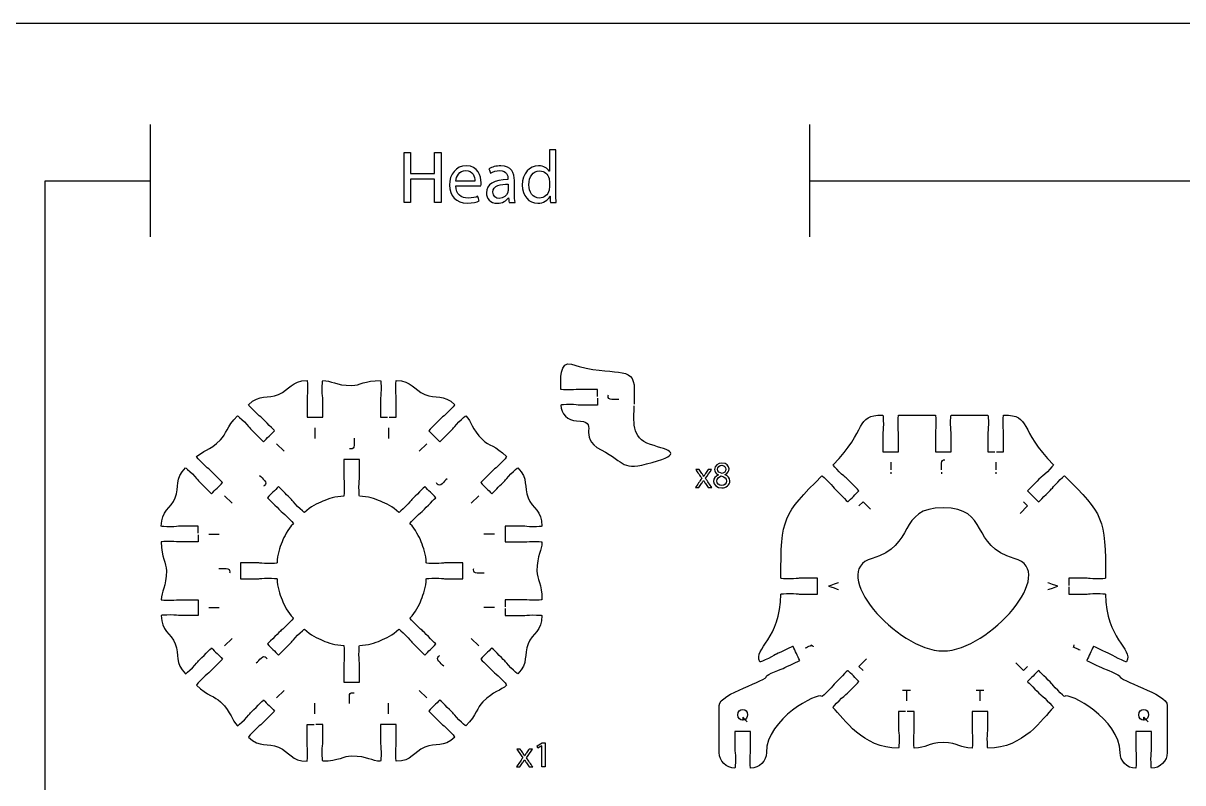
# Model space of a CAD drawing. Extents: x 0 to 1000, y 0 to 600.
# Drawn here: x 199.6 to 420.5, y 455.4 to 600.1 of the extents above; entities that cross this region are included whole.
import ezdxf

# ---------------------------------------------------------------- set-up
doc = ezdxf.new("R2010")
doc.units = 0
doc.header["$MEASUREMENT"] = 0
doc.layers.add('DEFAULT', color=7, linetype='CONTINUOUS')

msp = doc.modelspace()

# ---------------------------------------------------------------- linework, layer by layer
at = {"layer": 'DEFAULT', "color": 250}
for points in [[(1000, 0.1), (0, 0.1), (0, 600.1), (1000, 600.1)], [(273.41, 575.47), (273.41, 571.49), (278.01, 571.49), (278.01, 575.47), (279.25, 575.47), (279.25, 565.96), (278.01, 565.96), (278.01, 570.42), (273.41, 570.42), (273.41, 565.96), (272.18, 565.96), (272.18, 575.47)], [(298.45, 462.45), (298.44, 462.45), (297.64, 462.02), (297.52, 462.49), (298.52, 463.03), (299.05, 463.03), (299.05, 458.44), (298.45, 458.44)]]:
    msp.add_lwpolyline(points, close=True, dxfattribs=at)
for points in [[(223.83, 580.81), (223.83, 559.39)], [(349.41, 580.81), (349.41, 559.39)], [(349.41, 570.1), (980, 570.1), (980, 20.1), (203.84, 20.1), (203.84, 570.1), (223.83, 570.1)], [(255.2, 523.02), (255.2, 521)], [(269.2, 523.02), (269.2, 521)], [(247.9, 520), (249.33, 518.57)], [(276.51, 520), (275.08, 518.57)], [(364.89, 516.49), (364.89, 515.03)], [(384.9, 516.48), (384.9, 515.03)], [(364.89, 514.57), (364.89, 514.25)], [(374.59, 514.57), (374.59, 514.24)], [(384.9, 514.57), (384.9, 514.24)], [(238, 510.09), (239.43, 508.67)], [(286.41, 510.09), (284.98, 508.67)], [(358.82, 508.15), (359.62, 508.94), (361.05, 507.51)], [(390.17, 508.94), (390.96, 508.15), (389.53, 506.72)], [(234.97, 502.79), (236.99, 502.79)], [(289.43, 502.79), (287.41, 502.79)], [(234.97, 488.79), (236.99, 488.79)], [(289.43, 488.79), (287.41, 488.79)], [(238, 481.49), (239.43, 482.92)], [(286.41, 481.49), (284.98, 482.92)], [(359.62, 476.8), (358.83, 477.6), (360.26, 479.03)], [(390.96, 477.6), (390.17, 476.8), (388.74, 478.24)], [(247.9, 471.59), (249.33, 473.02)], [(276.51, 471.59), (275.08, 473.02)], [(367.14, 473.07), (368.64, 473.07)], [(367.89, 473.07), (367.89, 471.05)], [(381.14, 473.07), (382.64, 473.07)], [(381.89, 473.07), (381.89, 471.05)], [(255.2, 468.56), (255.2, 470.58)], [(269.2, 468.56), (269.2, 470.58)]]:
    msp.add_lwpolyline(points, dxfattribs=at)
for points, knots in [([(301.11, 575.98), (301.11, 573.22), (301.11, 570.47), (301.11, 567.72), (301.11, 567.12), (301.12, 566.42), (301.16, 565.96), (300.79, 565.96), (300.42, 565.96), (300.05, 565.96), (300.03, 566.35), (300.01, 566.75), (299.99, 567.14), (299.98, 567.14), (299.97, 567.14), (299.96, 567.14), (299.58, 566.38), (298.75, 565.8), (297.64, 565.8), (295.98, 565.8), (294.71, 567.2), (294.71, 569.27), (294.7, 571.55), (296.11, 572.94), (297.78, 572.94), (298.82, 572.94), (299.53, 572.45), (299.84, 571.9), (299.85, 571.9), (299.86, 571.9), (299.86, 571.9), (299.86, 573.26), (299.86, 574.62), (299.86, 575.98), (300.28, 575.98), (300.69, 575.98), (301.11, 575.98)], [3.52, 3.52, 3.52, 3.52, 26.916, 26.916, 26.916, 27.916, 27.916, 27.916, 31.075, 31.075, 31.075, 34.438855, 34.438855, 34.438855, 34.518855, 34.518855, 34.518855, 35.518855, 35.518855, 35.518855, 36.518855, 36.518855, 36.518855, 37.518855, 37.518855, 37.518855, 38.518855, 38.518855, 38.518855, 38.598855, 38.598855, 38.598855, 50.157855, 50.157855, 50.157855, 53.677855, 53.677855, 53.677855, 53.677855]), ([(282.03, 569.15), (282.06, 567.47), (283.13, 566.78), (284.37, 566.78), (285.26, 566.78), (285.8, 566.93), (286.26, 567.13), (286.33, 566.83), (286.4, 566.54), (286.47, 566.24), (286.04, 566.04), (285.29, 565.82), (284.2, 565.82), (282.1, 565.82), (280.84, 567.2), (280.84, 569.26), (280.84, 571.32), (282.06, 572.94), (284.05, 572.94), (286.28, 572.94), (286.87, 570.98), (286.87, 569.73), (286.87, 569.47), (286.84, 569.27), (286.83, 569.15), (285.23, 569.15), (283.63, 569.15), (282.03, 569.15)], [13.597, 13.597, 13.597, 13.597, 14.597, 14.597, 14.597, 15.597, 15.597, 15.597, 18.187444, 18.187444, 18.187444, 19.187444, 19.187444, 19.187444, 20.187444, 20.187444, 20.187444, 21.187444, 21.187444, 21.187444, 22.187444, 22.187444, 22.187444, 23.187444, 23.187444, 23.187444, 36.784444, 36.784444, 36.784444, 36.784444]), ([(292.19, 565.96), (292.16, 566.25), (292.12, 566.53), (292.09, 566.82), (292.08, 566.82), (292.06, 566.82), (292.05, 566.82), (291.67, 566.28), (290.93, 565.8), (289.96, 565.8), (288.58, 565.8), (287.87, 566.78), (287.87, 567.76), (287.87, 569.42), (289.34, 570.32), (291.98, 570.3), (291.98, 570.35), (291.98, 570.4), (291.98, 570.45), (291.98, 571.01), (291.82, 572.03), (290.42, 572.03), (289.79, 572.03), (289.13, 571.83), (288.65, 571.52), (288.55, 571.79), (288.46, 572.06), (288.36, 572.34), (288.93, 572.7), (289.75, 572.94), (290.61, 572.94), (292.7, 572.94), (293.2, 571.52), (293.2, 570.15), (293.2, 569.3), (293.2, 568.45), (293.2, 567.6), (293.2, 567), (293.23, 566.42), (293.32, 565.96), (292.94, 565.96), (292.56, 565.96), (292.19, 565.96)], [0, 0, 0, 0, 2.456127, 2.456127, 2.456127, 2.576127, 2.576127, 2.576127, 3.576127, 3.576127, 3.576127, 4.576127, 4.576127, 4.576127, 5.576127, 5.576127, 5.576127, 5.976127, 5.976127, 5.976127, 6.976127, 6.976127, 6.976127, 7.976127, 7.976127, 7.976127, 10.42924, 10.42924, 10.42924, 11.42924, 11.42924, 11.42924, 12.42924, 12.42924, 12.42924, 19.66724, 19.66724, 19.66724, 20.66724, 20.66724, 20.66724, 23.86624, 23.86624, 23.86624, 23.86624]), ([(285.67, 570.04), (285.68, 570.83), (285.34, 572.05), (283.95, 572.05), (282.69, 572.05), (282.14, 570.9), (282.04, 570.04), (283.25, 570.04), (284.46, 570.04), (285.67, 570.04)], [10.278, 10.278, 10.278, 10.278, 11.278, 11.278, 11.278, 12.278, 12.278, 12.278, 22.556, 22.556, 22.556, 22.556]), ([(299.86, 570.01), (299.86, 570.16), (299.85, 570.37), (299.81, 570.53), (299.62, 571.32), (298.95, 571.97), (298.02, 571.97), (296.73, 571.97), (295.97, 570.84), (295.97, 569.33), (295.97, 567.95), (296.65, 566.8), (297.99, 566.8), (298.82, 566.8), (299.58, 567.35), (299.81, 568.29), (299.85, 568.46), (299.86, 568.62), (299.86, 568.82), (299.86, 569.22), (299.86, 569.61), (299.86, 570.01)], [3.36, 3.36, 3.36, 3.36, 4.36, 4.36, 4.36, 5.36, 5.36, 5.36, 6.36, 6.36, 6.36, 7.36, 7.36, 7.36, 8.36, 8.36, 8.36, 9.36, 9.36, 9.36, 12.72, 12.72, 12.72, 12.72]), ([(292, 569.44), (290.65, 569.47), (289.11, 569.23), (289.11, 567.91), (289.11, 567.1), (289.65, 566.72), (290.28, 566.72), (291.17, 566.72), (291.74, 567.28), (291.93, 567.86), (291.98, 567.99), (292, 568.13), (292, 568.26), (292, 568.65), (292, 569.05), (292, 569.44)], [3.359, 3.359, 3.359, 3.359, 4.359, 4.359, 4.359, 5.359, 5.359, 5.359, 6.359, 6.359, 6.359, 7.359, 7.359, 7.359, 10.718, 10.718, 10.718, 10.718]), ([(313.11, 528.42), (312.66, 528.42), (312.21, 528.42), (311.76, 528.42), (311.22, 528.42), (311.05, 528.68), (311.05, 529.03), (311.05, 529.12), (311.08, 529.24), (311.1, 529.31)], [0, 0, 0, 0, 3.833, 3.833, 3.833, 4.833, 4.833, 4.833, 5.833, 5.833, 5.833, 5.833]), ([(262.65, 521.06), (262.65, 520.61), (262.65, 520.16), (262.65, 519.71), (262.65, 519.17), (262.38, 519.01), (262.04, 519.01), (261.94, 519.01), (261.82, 519.03), (261.76, 519.05)], [0, 0, 0, 0, 3.833, 3.833, 3.833, 4.833, 4.833, 4.833, 5.833, 5.833, 5.833, 5.833]), ([(374.59, 515.03), (374.59, 515.46), (374.59, 515.88), (374.59, 516.3), (374.59, 516.55), (374.63, 516.71), (374.76, 516.83), (374.88, 516.94), (375.07, 516.98), (375.21, 516.94)], [0, 0, 0, 0, 3.58, 3.58, 3.58, 4.58, 4.58, 4.58, 5.58, 5.58, 5.58, 5.58]), ([(328.43, 515.08), (328.6, 514.84), (328.76, 514.59), (328.92, 514.35), (329.05, 514.16), (329.15, 513.98), (329.27, 513.79), (329.27, 513.79), (329.28, 513.79), (329.29, 513.79), (329.4, 513.99), (329.51, 514.17), (329.63, 514.35), (329.79, 514.6), (329.95, 514.84), (330.11, 515.08), (330.33, 515.08), (330.55, 515.08), (330.78, 515.08), (330.39, 514.53), (330, 513.98), (329.61, 513.43), (330.01, 512.84), (330.41, 512.25), (330.81, 511.67), (330.58, 511.67), (330.34, 511.67), (330.11, 511.67), (329.94, 511.92), (329.77, 512.18), (329.61, 512.43), (329.47, 512.63), (329.36, 512.82), (329.24, 513.03), (329.23, 513.03), (329.23, 513.03), (329.22, 513.03), (329.11, 512.82), (328.99, 512.64), (328.86, 512.43), (328.7, 512.18), (328.54, 511.92), (328.37, 511.67), (328.14, 511.67), (327.91, 511.67), (327.69, 511.67), (328.09, 512.25), (328.5, 512.83), (328.9, 513.41), (328.51, 513.97), (328.13, 514.52), (327.74, 515.08), (327.97, 515.08), (328.2, 515.08), (328.43, 515.08)], [0, 0, 0, 0, 2.49699, 2.49699, 2.49699, 3.49699, 3.49699, 3.49699, 3.55699, 3.55699, 3.55699, 4.55699, 4.55699, 4.55699, 7.026266, 7.026266, 7.026266, 8.927266, 8.927266, 8.927266, 14.655941, 14.655941, 14.655941, 20.703817, 20.703817, 20.703817, 22.704817, 22.704817, 22.704817, 25.307347, 25.307347, 25.307347, 26.307347, 26.307347, 26.307347, 26.347347, 26.347347, 26.347347, 27.347347, 27.347347, 27.347347, 29.939559, 29.939559, 29.939559, 31.879559, 31.879559, 31.879559, 37.900934, 37.900934, 37.900934, 43.665957, 43.665957, 43.665957, 45.625957, 45.625957, 45.625957, 45.625957]), ([(331.16, 512.83), (331.16, 513.41), (331.5, 513.82), (332.07, 514.06), (332.07, 514.06), (332.06, 514.07), (332.06, 514.08), (331.55, 514.32), (331.33, 514.71), (331.33, 515.11), (331.33, 515.84), (331.95, 516.33), (332.75, 516.33), (333.64, 516.33), (334.09, 515.77), (334.09, 515.2), (334.09, 514.81), (333.9, 514.4), (333.33, 514.13), (333.33, 514.12), (333.33, 514.11), (333.33, 514.11), (333.9, 513.88), (334.26, 513.48), (334.26, 512.92), (334.26, 512.12), (333.57, 511.59), (332.7, 511.59), (331.74, 511.59), (331.16, 512.16), (331.16, 512.83)], [1, 1, 1, 1, 2, 2, 2, 2.064195, 2.064195, 2.064195, 3.064195, 3.064195, 3.064195, 4.064195, 4.064195, 4.064195, 5.064195, 5.064195, 5.064195, 6.064195, 6.064195, 6.064195, 6.124195, 6.124195, 6.124195, 7.124195, 7.124195, 7.124195, 8.124195, 8.124195, 8.124195, 9.124195, 9.124195, 9.124195, 9.124195]), ([(331.92, 515.15), (331.92, 514.69), (332.27, 514.45), (332.79, 514.31), (333.19, 514.44), (333.49, 514.72), (333.49, 515.14), (333.49, 515.5), (333.27, 515.89), (332.72, 515.89), (332.2, 515.89), (331.92, 515.55), (331.92, 515.15)], [1, 1, 1, 1, 2, 2, 2, 3, 3, 3, 4, 4, 4, 5, 5, 5, 5]), ([(244.65, 513.97), (244.97, 513.66), (245.29, 513.34), (245.61, 513.02), (245.99, 512.64), (245.92, 512.34), (245.67, 512.09), (245.6, 512.02), (245.5, 511.95), (245.44, 511.93)], [0, 0, 0, 0, 3.832519, 3.832519, 3.832519, 4.832519, 4.832519, 4.832519, 5.832519, 5.832519, 5.832519, 5.832519]), ([(280.39, 513.34), (280.07, 513.03), (279.75, 512.71), (279.43, 512.39), (279.05, 512.01), (278.75, 512.08), (278.5, 512.32), (278.43, 512.39), (278.37, 512.49), (278.34, 512.56)], [0, 0, 0, 0, 3.832519, 3.832519, 3.832519, 4.832519, 4.832519, 4.832519, 5.832519, 5.832519, 5.832519, 5.832519]), ([(333.63, 512.86), (333.63, 513.42), (333.24, 513.68), (332.62, 513.86), (332.08, 513.7), (331.79, 513.35), (331.79, 512.91), (331.77, 512.45), (332.12, 512.04), (332.71, 512.04), (333.27, 512.04), (333.63, 512.39), (333.63, 512.86)], [1, 1, 1, 1, 2, 2, 2, 3, 3, 3, 4, 4, 4, 5, 5, 5, 5]), ([(236.93, 496.24), (237.38, 496.24), (237.84, 496.24), (238.29, 496.24), (238.82, 496.24), (238.99, 495.97), (238.99, 495.62), (238.99, 495.53), (238.97, 495.41), (238.94, 495.35)], [0, 0, 0, 0, 3.833, 3.833, 3.833, 4.833, 4.833, 4.833, 5.833, 5.833, 5.833, 5.833]), ([(287.47, 495.35), (287.02, 495.35), (286.57, 495.35), (286.12, 495.35), (285.58, 495.35), (285.42, 495.61), (285.42, 495.96), (285.42, 496.05), (285.44, 496.17), (285.47, 496.24)], [0, 0, 0, 0, 3.833, 3.833, 3.833, 4.833, 4.833, 4.833, 5.833, 5.833, 5.833, 5.833]), ([(354.95, 493.52), (354.95, 493.52), (353.32, 492.96), (353.06, 492.89), (353.31, 492.82), (354.95, 492.22), (354.95, 492.22)], [0, 0, 0, 0, 1.02, 1.02, 1.02, 2.02, 2.02, 2.02, 2.02]), ([(394.84, 492.22), (394.84, 492.22), (396.47, 492.78), (396.73, 492.85), (396.48, 492.91), (394.84, 493.52), (394.84, 493.52)], [0, 0, 0, 0, 1.02, 1.02, 1.02, 2.02, 2.02, 2.02, 2.02]), ([(348.61, 481.1), (348.91, 481.24), (349.22, 481.38), (349.52, 481.52), (349.67, 481.59), (349.8, 481.66), (349.92, 481.72)], [0, 0, 0, 0, 2.830131, 2.830131, 2.830131, 3.830131, 3.830131, 3.830131, 3.830131]), ([(349.67, 481.59), (349.87, 481.61), (350.05, 481.52), (350.13, 481.36), (350.14, 481.33), (350.15, 481.31), (350.15, 481.29)], [0, 0, 0, 0, 1, 1, 1, 2, 2, 2, 2]), ([(399.92, 481.16), (399.78, 481.31), (399.73, 481.5), (399.81, 481.66), (399.82, 481.69), (399.83, 481.71), (399.85, 481.73)], [0, 0, 0, 0, 1, 1, 1, 2, 2, 2, 2]), ([(244.02, 478.24), (244.34, 478.56), (244.66, 478.88), (244.98, 479.19), (245.36, 479.57), (245.66, 479.5), (245.91, 479.26), (245.97, 479.19), (246.04, 479.09), (246.07, 479.03)], [0, 0, 0, 0, 3.832519, 3.832519, 3.832519, 4.832519, 4.832519, 4.832519, 5.832519, 5.832519, 5.832519, 5.832519]), ([(279.76, 477.61), (279.44, 477.93), (279.12, 478.25), (278.8, 478.56), (278.42, 478.94), (278.49, 479.25), (278.74, 479.49), (278.8, 479.56), (278.9, 479.63), (278.97, 479.66)], [0, 0, 0, 0, 3.832519, 3.832519, 3.832519, 4.832519, 4.832519, 4.832519, 5.832519, 5.832519, 5.832519, 5.832519]), ([(400.98, 480.67), (400.68, 480.81), (400.38, 480.95), (400.08, 481.09), (399.92, 481.17), (399.79, 481.23), (399.66, 481.27)], [0, 0, 0, 0, 2.830131, 2.830131, 2.830131, 3.830131, 3.830131, 3.830131, 3.830131]), ([(261.76, 470.52), (261.76, 470.97), (261.76, 471.42), (261.76, 471.87), (261.76, 472.41), (262.02, 472.58), (262.37, 472.58), (262.47, 472.58), (262.58, 472.55), (262.65, 472.53)], [0, 0, 0, 0, 3.833, 3.833, 3.833, 4.833, 4.833, 4.833, 5.833, 5.833, 5.833, 5.833]), ([(337.57, 467.06), (337.3, 467.13), (336.94, 467.84), (336.71, 467.92), (336.67, 467.94), (336.72, 467.32), (336.68, 467.32), (336.2, 467.34), (335.79, 467.7), (335.79, 468.35), (335.79, 468.99), (336.18, 469.41), (336.73, 469.41), (337.28, 469.41), (337.63, 468.99), (337.63, 468.39), (337.63, 467.87), (337.32, 467.5), (337.09, 467.42), (336.86, 467.33), (336.71, 467.32), (336.71, 467.32)], [0, 0, 0, 0, 1, 1, 1, 2, 2, 2, 3, 3, 3, 4, 4, 4, 5, 5, 5, 6, 6, 6, 7, 7, 7, 7]), ([(413.94, 467.06), (413.67, 467.13), (413.31, 467.84), (413.08, 467.92), (413.03, 467.93), (413.08, 467.32), (413.04, 467.32), (412.56, 467.34), (412.15, 467.69), (412.15, 468.34), (412.15, 468.99), (412.55, 469.41), (413.09, 469.41), (413.64, 469.41), (414, 468.98), (414, 468.39), (414, 467.87), (413.68, 467.5), (413.46, 467.41), (413.23, 467.33), (413.08, 467.32), (413.08, 467.32)], [0, 0, 0, 0, 1, 1, 1, 2, 2, 2, 3, 3, 3, 4, 4, 4, 5, 5, 5, 6, 6, 6, 7, 7, 7, 7]), ([(294.33, 461.85), (294.49, 461.61), (294.65, 461.36), (294.81, 461.12), (294.94, 460.93), (295.05, 460.75), (295.16, 460.56), (295.17, 460.56), (295.17, 460.56), (295.18, 460.56), (295.29, 460.77), (295.41, 460.94), (295.52, 461.13), (295.68, 461.37), (295.84, 461.61), (296, 461.85), (296.22, 461.85), (296.45, 461.85), (296.67, 461.85), (296.28, 461.3), (295.89, 460.75), (295.51, 460.2), (295.91, 459.61), (296.3, 459.03), (296.7, 458.44), (296.47, 458.44), (296.23, 458.44), (296, 458.44), (295.83, 458.69), (295.67, 458.95), (295.5, 459.21), (295.36, 459.41), (295.25, 459.6), (295.13, 459.8), (295.13, 459.8), (295.12, 459.8), (295.12, 459.8), (295, 459.6), (294.88, 459.41), (294.76, 459.21), (294.59, 458.95), (294.43, 458.69), (294.26, 458.44), (294.03, 458.44), (293.81, 458.44), (293.58, 458.44), (293.98, 459.02), (294.39, 459.6), (294.79, 460.18), (294.41, 460.74), (294.02, 461.3), (293.64, 461.85), (293.87, 461.85), (294.1, 461.85), (294.33, 461.85)], [0, 0, 0, 0, 2.49699, 2.49699, 2.49699, 3.49699, 3.49699, 3.49699, 3.55699, 3.55699, 3.55699, 4.55699, 4.55699, 4.55699, 7.026266, 7.026266, 7.026266, 8.927266, 8.927266, 8.927266, 14.655124, 14.655124, 14.655124, 20.703, 20.703, 20.703, 22.704, 22.704, 22.704, 25.30653, 25.30653, 25.30653, 26.30653, 26.30653, 26.30653, 26.34653, 26.34653, 26.34653, 27.34653, 27.34653, 27.34653, 29.938742, 29.938742, 29.938742, 31.878742, 31.878742, 31.878742, 37.899296, 37.899296, 37.899296, 43.664319, 43.664319, 43.664319, 45.624319, 45.624319, 45.624319, 45.624319])]:
    msp.add_open_spline(points, degree=3, knots=knots, dxfattribs=at)
at = {"layer": 'DEFAULT', "color": 1}
for points, knots in [([(309.04, 529.01), (309.04, 529.46), (309.04, 529.91), (309.04, 530.36), (307.87, 530.36), (306.71, 530.36), (305.54, 530.36), (305.36, 530.36), (304.76, 530.26), (303.79, 530.26), (302.82, 530.26), (302.04, 530.3), (302.04, 530.36), (302.04, 532.02), (301.74, 535.9), (304.1, 535.14), (312.07, 532.57), (316.04, 535.28), (316.04, 530.36), (316.04, 529.41), (316.04, 528.46), (316.04, 527.51)], [0, 0, 0, 0, 3.83, 3.83, 3.83, 13.75, 13.75, 13.75, 14.75, 14.75, 14.75, 15.75, 15.75, 15.75, 16.75, 16.75, 16.75, 17.75, 17.75, 17.75, 25.83, 25.83, 25.83, 25.83]), ([(232.94, 502.94), (232.94, 503.39), (232.94, 503.84), (232.94, 504.29), (231.77, 504.29), (230.61, 504.29), (229.44, 504.29), (229.26, 504.29), (228.66, 504.19), (227.69, 504.19), (226.72, 504.19), (225.94, 504.24), (225.94, 504.29), (225.94, 507.29), (227.72, 507.57), (228.6, 509.71), (229.49, 511.85), (228.43, 513.3), (230.55, 515.42), (230.59, 515.46), (231.17, 514.94), (231.86, 514.25), (232.54, 513.57), (232.9, 513.07), (233.03, 512.95), (233.64, 512.32), (235.5, 510.47), (235.5, 510.47), (236.21, 511.18), (236.91, 511.88), (237.62, 512.59), (237.62, 512.59), (235.77, 514.45), (235.15, 515.07), (235.02, 515.19), (234.52, 515.55), (233.84, 516.23), (233.15, 516.92), (232.63, 517.5), (232.67, 517.54), (233.82, 518.69), (235.09, 518.6), (237.24, 520.75), (238.38, 521.9), (238.3, 523.17), (240.45, 525.32), (240.49, 525.36), (241.08, 524.84), (241.76, 524.15), (242.44, 523.47), (242.8, 522.97), (242.92, 522.84), (243.55, 522.23), (245.4, 520.37), (245.4, 520.37), (246.11, 521.08), (246.81, 521.78), (247.52, 522.49), (247.52, 522.49), (245.67, 524.35), (245.05, 524.97), (244.92, 525.09), (244.42, 525.45), (243.74, 526.13), (243.05, 526.82), (242.53, 527.4), (242.57, 527.44), (244.7, 529.56), (246.14, 528.5), (248.29, 529.39), (250.43, 530.27), (250.7, 532.05), (253.7, 532.05), (253.75, 532.05), (253.8, 531.27), (253.8, 530.3), (253.8, 529.34), (253.7, 528.73), (253.7, 528.55), (253.7, 527.39), (253.7, 526.22), (253.7, 525.05), (254.7, 525.05), (255.7, 525.05), (256.7, 525.05), (256.7, 526.22), (256.7, 527.39), (256.7, 528.55), (256.7, 528.73), (256.6, 529.34), (256.6, 530.3), (256.6, 531.27), (256.64, 532.05), (256.7, 532.05), (258.32, 532.05), (259.16, 531.09), (262.2, 531.09), (263.82, 531.09), (264.66, 532.05), (267.7, 532.05), (267.76, 532.05), (267.8, 531.27), (267.8, 530.3), (267.8, 529.34), (267.7, 528.73), (267.7, 528.55), (267.7, 527.39), (267.7, 526.22), (267.7, 525.05), (268.15, 525.05), (268.6, 525.05), (269.05, 525.05)], [0, 0, 0, 0, 3.83, 3.83, 3.83, 13.75, 13.75, 13.75, 14.75, 14.75, 14.75, 15.75, 15.75, 15.75, 16.75, 16.75, 16.75, 17.75, 17.75, 17.75, 18.75, 18.75, 18.75, 19.75, 19.75, 19.75, 20.75, 20.75, 20.75, 29.256498, 29.256498, 29.256498, 30.256498, 30.256498, 30.256498, 31.256498, 31.256498, 31.256498, 32.256498, 32.256498, 32.256498, 33.256498, 33.256498, 33.256498, 34.256498, 34.256498, 34.256498, 35.256498, 35.256498, 35.256498, 36.256498, 36.256498, 36.256498, 37.256498, 37.256498, 37.256498, 45.755921, 45.755921, 45.755921, 46.755921, 46.755921, 46.755921, 47.755921, 47.755921, 47.755921, 48.755921, 48.755921, 48.755921, 49.755921, 49.755921, 49.755921, 50.755921, 50.755921, 50.755921, 51.755921, 51.755921, 51.755921, 52.755921, 52.755921, 52.755921, 62.675921, 62.675921, 62.675921, 71.175921, 71.175921, 71.175921, 81.095921, 81.095921, 81.095921, 82.095921, 82.095921, 82.095921, 83.095921, 83.095921, 83.095921, 84.095921, 84.095921, 84.095921, 85.095921, 85.095921, 85.095921, 86.095921, 86.095921, 86.095921, 87.095921, 87.095921, 87.095921, 97.015921, 97.015921, 97.015921, 100.845921, 100.845921, 100.845921, 100.845921]), ([(269.35, 525.05), (269.8, 525.05), (270.25, 525.05), (270.7, 525.05), (270.7, 526.22), (270.7, 527.39), (270.7, 528.55), (270.7, 528.73), (270.6, 529.34), (270.6, 530.3), (270.6, 531.27), (270.65, 532.05), (270.7, 532.05), (273.7, 532.05), (273.98, 530.27), (276.12, 529.39), (278.26, 528.5), (279.71, 529.56), (281.83, 527.44), (281.87, 527.4), (281.35, 526.82), (280.66, 526.13), (279.98, 525.45), (279.48, 525.09), (279.36, 524.97), (278.53, 524.14), (277.7, 523.32), (276.88, 522.49), (277.59, 521.78), (278.29, 521.08), (279, 520.37), (279.83, 521.2), (280.65, 522.02), (281.48, 522.84), (281.6, 522.97), (281.96, 523.47), (282.64, 524.15), (283.33, 524.84), (283.91, 525.36), (283.95, 525.32), (285.1, 524.17), (285.01, 522.9), (287.16, 520.75), (288.31, 519.61), (289.58, 519.69), (291.73, 517.54), (291.77, 517.5), (291.25, 516.92), (290.56, 516.23), (289.88, 515.55), (289.38, 515.19), (289.26, 515.07), (288.64, 514.45), (286.78, 512.59), (286.78, 512.59), (287.49, 511.88), (288.19, 511.18), (288.9, 510.47), (289.73, 511.29), (290.55, 512.12), (291.38, 512.95), (291.5, 513.07), (291.86, 513.57), (292.55, 514.25), (293.23, 514.94), (293.81, 515.46), (293.85, 515.42), (295.97, 513.3), (294.91, 511.85), (295.8, 509.71), (296.68, 507.57), (298.46, 507.29), (298.46, 504.29), (298.46, 504.24), (297.68, 504.19), (296.71, 504.19), (295.75, 504.19), (295.14, 504.29), (294.96, 504.29), (293.8, 504.29), (292.63, 504.29), (291.46, 504.29), (291.46, 503.29), (291.46, 502.29), (291.46, 501.29), (292.63, 501.29), (293.8, 501.29), (294.96, 501.29), (295.14, 501.29), (295.75, 501.39), (296.71, 501.39), (297.68, 501.39), (298.46, 501.35), (298.46, 501.29), (298.46, 499.67), (297.5, 498.83), (297.5, 495.79), (297.5, 494.17), (298.46, 493.33), (298.46, 490.29), (298.46, 490.23), (297.68, 490.19), (296.71, 490.19), (295.75, 490.19), (295.14, 490.29), (294.96, 490.29), (293.8, 490.29), (292.63, 490.29), (291.46, 490.29), (291.46, 489.84), (291.46, 489.39), (291.46, 488.94)], [0, 0, 0, 0, 3.82, 3.82, 3.82, 13.74, 13.74, 13.74, 14.74, 14.74, 14.74, 15.74, 15.74, 15.74, 16.74, 16.74, 16.74, 17.74, 17.74, 17.74, 18.74, 18.74, 18.74, 19.74, 19.74, 19.74, 29.667779, 29.667779, 29.667779, 38.174277, 38.174277, 38.174277, 48.087914, 48.087914, 48.087914, 49.087914, 49.087914, 49.087914, 50.087914, 50.087914, 50.087914, 51.087914, 51.087914, 51.087914, 52.087914, 52.087914, 52.087914, 53.087914, 53.087914, 53.087914, 54.087914, 54.087914, 54.087914, 55.087914, 55.087914, 55.087914, 63.587337, 63.587337, 63.587337, 73.515117, 73.515117, 73.515117, 74.515117, 74.515117, 74.515117, 75.515117, 75.515117, 75.515117, 76.515117, 76.515117, 76.515117, 77.515117, 77.515117, 77.515117, 78.515117, 78.515117, 78.515117, 79.515117, 79.515117, 79.515117, 89.435117, 89.435117, 89.435117, 97.935117, 97.935117, 97.935117, 107.855117, 107.855117, 107.855117, 108.855117, 108.855117, 108.855117, 109.855117, 109.855117, 109.855117, 110.855117, 110.855117, 110.855117, 111.855117, 111.855117, 111.855117, 112.855117, 112.855117, 112.855117, 113.855117, 113.855117, 113.855117, 123.775117, 123.775117, 123.775117, 127.605117, 127.605117, 127.605117, 127.605117]), ([(309.04, 528.71), (309.04, 528.26), (309.04, 527.81), (309.04, 527.36), (307.87, 527.36), (306.71, 527.36), (305.54, 527.36), (305.36, 527.36), (304.76, 527.46), (303.79, 527.46), (302.82, 527.46), (302.04, 527.42), (302.04, 527.36), (302.04, 525.7), (303.38, 524.36), (305.04, 524.36), (309.76, 524.36), (304.92, 521.34), (309.73, 518.84), (314.53, 516.35), (313.44, 514.74), (319.42, 516.43), (325.4, 518.13), (322.97, 518.68), (319.11, 519.86), (315.32, 521.02), (316.01, 524.6), (316.03, 527.21)], [0, 0, 0, 0, 3.83, 3.83, 3.83, 13.75, 13.75, 13.75, 14.75, 14.75, 14.75, 15.75, 15.75, 15.75, 16.75, 16.75, 16.75, 17.75, 17.75, 17.75, 18.75, 18.75, 18.75, 19.75, 19.75, 19.75, 20.75, 20.75, 20.75, 20.75]), ([(367.74, 469.03), (367.29, 469.03), (366.84, 469.03), (366.39, 469.03), (366.39, 467.86), (366.39, 466.69), (366.39, 465.52), (366.39, 465.35), (366.49, 464.74), (366.49, 463.78), (366.49, 462.81), (366.45, 462.02), (366.39, 462.02), (359.49, 462.03), (356.01, 467.63), (353.89, 469.76), (353.86, 469.79), (354.38, 470.38), (355.07, 471.06), (355.75, 471.75), (356.25, 472.11), (356.37, 472.23), (356.99, 472.85), (358.85, 474.71), (358.85, 474.71), (358.14, 475.41), (357.43, 476.12), (356.73, 476.83), (356.73, 476.83), (354.87, 474.97), (354.25, 474.35), (354.13, 474.23), (353.77, 473.72), (353.08, 473.04), (352.4, 472.36), (351.82, 471.84), (351.78, 471.88), (350.95, 472.71), (341.21, 467.59), (341.21, 461.19), (341.21, 459.54), (339.87, 458.2), (338.21, 458.2), (338.15, 458.2), (338.11, 458.98), (338.11, 459.94), (338.11, 460.91), (338.21, 461.52), (338.21, 461.69), (338.21, 462.86), (338.21, 464.03), (338.21, 465.19), (337.21, 465.19), (336.21, 465.19), (335.21, 465.19), (335.21, 464.03), (335.21, 462.86), (335.21, 461.69), (335.21, 461.52), (335.31, 460.91), (335.31, 459.94), (335.31, 458.98), (335.26, 458.2), (335.21, 458.2), (333.55, 458.2), (332.21, 459.54), (332.21, 461.19), (332.21, 464.18), (332.21, 467.16), (332.21, 470.14), (332.21, 472.44), (341.63, 474.86), (341.22, 475.74), (341.19, 475.79), (341.89, 476.16), (342.76, 476.57), (343.64, 476.98), (344.23, 477.14), (344.39, 477.22), (345.18, 477.59), (347.56, 478.7), (347.56, 478.7), (347.14, 479.6), (346.72, 480.51), (346.3, 481.41), (346.3, 481.41), (343.91, 480.31), (343.12, 479.94), (342.97, 479.86), (342.45, 479.52), (341.58, 479.11), (340.7, 478.7), (339.97, 478.41), (339.95, 478.46), (338.68, 481.17), (343.96, 482.68), (343.96, 491.37), (343.96, 491.43), (344.75, 491.47), (345.71, 491.47), (346.68, 491.47), (347.29, 491.37), (347.46, 491.37), (348.63, 491.37), (349.8, 491.37), (350.96, 491.37), (350.96, 492.37), (350.96, 493.37), (350.96, 494.37), (349.8, 494.37), (348.63, 494.37), (347.46, 494.37), (347.29, 494.37), (346.68, 494.27), (345.71, 494.27), (344.75, 494.27), (343.96, 494.32), (343.96, 494.37), (343.96, 506.05), (344.39, 506.48), (351.78, 513.87), (351.82, 513.91), (352.41, 513.39), (353.09, 512.7), (353.77, 512.02), (354.13, 511.52), (354.25, 511.39), (354.88, 510.78), (356.73, 508.92), (356.73, 508.92), (357.44, 509.63), (358.14, 510.33), (358.85, 511.04), (358.85, 511.04), (357, 512.9), (356.38, 513.52), (356.25, 513.64), (355.75, 514), (355.07, 514.68), (354.4, 515.36), (353.88, 515.93), (353.9, 515.99), (360.64, 522.73), (357.98, 525.47), (363.39, 525.47), (363.44, 525.47), (363.49, 524.68), (363.49, 523.72), (363.49, 522.75), (363.39, 522.14), (363.39, 521.97), (363.39, 520.8), (363.39, 519.64), (363.39, 518.47), (364.39, 518.47), (365.39, 518.47), (366.39, 518.47), (366.39, 519.63), (366.39, 520.8), (366.39, 521.96), (366.38, 522.14), (366.29, 522.75), (366.29, 523.72), (366.29, 524.68), (366.33, 525.47), (366.39, 525.47), (368.37, 525.46), (370.36, 525.47), (373.4, 525.47), (373.45, 525.47), (373.5, 524.68), (373.5, 523.72), (373.5, 522.75), (373.4, 522.14), (373.4, 521.97), (373.4, 520.8), (373.4, 519.63), (373.4, 518.47), (374.4, 518.47), (375.4, 518.47), (376.4, 518.47), (376.4, 519.63), (376.4, 520.8), (376.4, 521.97), (376.4, 522.14), (376.3, 522.75), (376.3, 523.72), (376.3, 524.68), (376.34, 525.47), (376.4, 525.47), (379.44, 525.46), (381.42, 525.46), (383.4, 525.46), (383.46, 525.46), (383.5, 524.68), (383.5, 523.71), (383.5, 522.75), (383.4, 522.14), (383.4, 521.96), (383.4, 520.8), (383.4, 519.63), (383.4, 518.47), (383.85, 518.47), (384.3, 518.47), (384.75, 518.47)], [0, 0, 0, 0, 3.82, 3.82, 3.82, 13.75, 13.75, 13.75, 14.75, 14.75, 14.75, 15.75, 15.75, 15.75, 16.75, 16.75, 16.75, 17.75, 17.75, 17.75, 18.75, 18.75, 18.75, 19.75, 19.75, 19.75, 28.249424, 28.249424, 28.249424, 29.249424, 29.249424, 29.249424, 30.249424, 30.249424, 30.249424, 31.249424, 31.249424, 31.249424, 32.249424, 32.249424, 32.249424, 33.249424, 33.249424, 33.249424, 34.249424, 34.249424, 34.249424, 35.249424, 35.249424, 35.249424, 45.169424, 45.169424, 45.169424, 53.679424, 53.679424, 53.679424, 63.599424, 63.599424, 63.599424, 64.599424, 64.599424, 64.599424, 65.599424, 65.599424, 65.599424, 66.599424, 66.599424, 66.599424, 91.969424, 91.969424, 91.969424, 92.969424, 92.969424, 92.969424, 93.969424, 93.969424, 93.969424, 94.969424, 94.969424, 94.969424, 95.969424, 95.969424, 95.969424, 104.465193, 104.465193, 104.465193, 105.465193, 105.465193, 105.465193, 106.465193, 106.465193, 106.465193, 107.465193, 107.465193, 107.465193, 108.465193, 108.465193, 108.465193, 109.465193, 109.465193, 109.465193, 110.465193, 110.465193, 110.465193, 120.385193, 120.385193, 120.385193, 128.885193, 128.885193, 128.885193, 138.805193, 138.805193, 138.805193, 139.805193, 139.805193, 139.805193, 140.805193, 140.805193, 140.805193, 141.805193, 141.805193, 141.805193, 142.805193, 142.805193, 142.805193, 143.805193, 143.805193, 143.805193, 144.805193, 144.805193, 144.805193, 153.304617, 153.304617, 153.304617, 154.304617, 154.304617, 154.304617, 155.304617, 155.304617, 155.304617, 156.304617, 156.304617, 156.304617, 157.304617, 157.304617, 157.304617, 158.304617, 158.304617, 158.304617, 159.304617, 159.304617, 159.304617, 169.224617, 169.224617, 169.224617, 177.724622, 177.724622, 177.724622, 187.634622, 187.634622, 187.634622, 188.634622, 188.634622, 188.634622, 189.634622, 189.634622, 189.634622, 190.634622, 190.634622, 190.634622, 191.634622, 191.634622, 191.634622, 192.634622, 192.634622, 192.634622, 202.554622, 202.554622, 202.554622, 211.064622, 211.064622, 211.064622, 220.984622, 220.984622, 220.984622, 221.984622, 221.984622, 221.984622, 222.984622, 222.984622, 222.984622, 223.984622, 223.984622, 223.984622, 224.984622, 224.984622, 224.984622, 225.984622, 225.984622, 225.984622, 235.894622, 235.894622, 235.894622, 239.714622, 239.714622, 239.714622, 239.714622]), ([(385.05, 518.46), (385.5, 518.46), (385.95, 518.46), (386.4, 518.46), (386.4, 519.63), (386.4, 520.8), (386.4, 521.96), (386.4, 522.14), (386.3, 522.75), (386.3, 523.71), (386.3, 524.68), (386.35, 525.46), (386.4, 525.47), (391.82, 525.47), (389.15, 522.73), (395.9, 515.99), (395.94, 515.95), (395.41, 515.36), (394.73, 514.68), (394.04, 514), (393.54, 513.64), (393.42, 513.51), (392.8, 512.89), (390.95, 511.04), (390.95, 511.04), (391.65, 510.33), (392.36, 509.62), (393.07, 508.92), (393.07, 508.92), (394.92, 510.77), (395.54, 511.39), (395.67, 511.51), (396.03, 512.01), (396.71, 512.7), (397.39, 513.38), (397.98, 513.91), (398.02, 513.87), (405.41, 506.47), (405.83, 506.05), (405.83, 494.37), (405.83, 494.31), (405.05, 494.27), (404.08, 494.27), (403.11, 494.27), (402.5, 494.37), (402.33, 494.37), (401.16, 494.37), (399.99, 494.37), (398.83, 494.37), (398.83, 493.92), (398.83, 493.47), (398.83, 493.02)], [0, 0, 0, 0, 3.83, 3.83, 3.83, 13.75, 13.75, 13.75, 14.75, 14.75, 14.75, 15.75, 15.75, 15.75, 16.75, 16.75, 16.75, 17.75, 17.75, 17.75, 18.75, 18.75, 18.75, 19.75, 19.75, 19.75, 28.249424, 28.249424, 28.249424, 29.249424, 29.249424, 29.249424, 30.249424, 30.249424, 30.249424, 31.249424, 31.249424, 31.249424, 32.249424, 32.249424, 32.249424, 33.249424, 33.249424, 33.249424, 34.249424, 34.249424, 34.249424, 44.169424, 44.169424, 44.169424, 47.999424, 47.999424, 47.999424, 47.999424]), ([(283.4, 494.29), (282.24, 494.29), (281.07, 494.29), (279.9, 494.29), (279.73, 494.29), (279.12, 494.39), (278.15, 494.39), (277.19, 494.39), (276.4, 494.35), (276.4, 494.29), (276.4, 492.69), (275.9, 491.34), (275.46, 490.3), (275.03, 489.25), (274.43, 487.94), (273.3, 486.81), (273.26, 486.77), (273.79, 486.19), (274.47, 485.5), (275.15, 484.82), (275.66, 484.46), (275.78, 484.33), (276.4, 483.72), (278.25, 481.86), (278.25, 481.86), (277.54, 481.15), (276.84, 480.45), (276.13, 479.74), (276.13, 479.74), (274.28, 481.59), (273.66, 482.21), (273.54, 482.34), (273.18, 482.84), (272.49, 483.52), (271.81, 484.2), (271.22, 484.73), (271.18, 484.69), (270.05, 483.56), (268.75, 482.96), (267.7, 482.52), (266.65, 482.09), (265.3, 481.59), (263.7, 481.59), (263.65, 481.59), (263.6, 480.81), (263.6, 479.84), (263.6, 478.87), (263.7, 478.26), (263.7, 478.09), (263.7, 476.92), (263.7, 475.76), (263.7, 474.59), (262.7, 474.59), (261.7, 474.59), (260.7, 474.59), (260.7, 475.76), (260.7, 476.92), (260.7, 478.09), (260.7, 478.26), (260.8, 478.87), (260.8, 479.84), (260.8, 480.81), (260.76, 481.59), (260.7, 481.59), (259.11, 481.59), (257.76, 482.09), (256.71, 482.52), (255.66, 482.96), (254.35, 483.56), (253.22, 484.69), (253.18, 484.73), (252.6, 484.2), (251.91, 483.52), (251.23, 482.84), (250.87, 482.34), (250.75, 482.21), (250.13, 481.59), (248.27, 479.74), (248.27, 479.74), (247.57, 480.45), (246.86, 481.15), (246.15, 481.86), (246.15, 481.86), (248.01, 483.72), (248.63, 484.33), (248.75, 484.46), (249.25, 484.82), (249.93, 485.5), (250.62, 486.19), (251.14, 486.77), (251.1, 486.81), (249.97, 487.94), (249.37, 489.25), (248.94, 490.3), (248.5, 491.34), (248, 492.69), (248, 494.29), (248, 494.35), (247.22, 494.39), (246.25, 494.39), (245.28, 494.39), (244.68, 494.29), (244.5, 494.29), (243.33, 494.29), (242.17, 494.29), (241, 494.29), (241, 495.29), (241, 496.29), (241, 497.29), (242.17, 497.29), (243.33, 497.29), (244.5, 497.29), (244.68, 497.29), (245.28, 497.19), (246.25, 497.19), (247.22, 497.19), (248, 497.24), (248, 497.29), (248, 498.89), (248.5, 500.23), (248.94, 501.29), (249.37, 502.33), (249.97, 503.64), (251.1, 504.77), (251.14, 504.81), (250.62, 505.4), (249.93, 506.08), (249.25, 506.76), (248.75, 507.12), (248.63, 507.24), (248.01, 507.86), (246.15, 509.72), (246.15, 509.72), (246.86, 510.43), (247.57, 511.13), (248.27, 511.84), (249.1, 511.02), (249.92, 510.19), (250.75, 509.37), (250.87, 509.24), (251.23, 508.74), (251.91, 508.06), (252.6, 507.37), (253.18, 506.85), (253.22, 506.89), (254.35, 508.02), (255.66, 508.62), (256.71, 509.05), (257.76, 509.49), (259.11, 509.99), (260.7, 509.99), (260.76, 509.99), (260.8, 510.77), (260.8, 511.74), (260.8, 512.71), (260.7, 513.32), (260.7, 513.49), (260.7, 514.66), (260.7, 515.82), (260.7, 516.99), (261.7, 516.99), (262.7, 516.99), (263.7, 516.99), (263.7, 515.82), (263.7, 514.66), (263.7, 513.49), (263.7, 513.32), (263.6, 512.71), (263.6, 511.74), (263.6, 510.77), (263.65, 509.99), (263.7, 509.99), (265.3, 509.99), (266.65, 509.49), (267.7, 509.05), (268.75, 508.62), (270.05, 508.02), (271.18, 506.89), (271.22, 506.85), (271.81, 507.37), (272.49, 508.06), (273.18, 508.74), (273.54, 509.24), (273.66, 509.37), (274.28, 509.98), (276.13, 511.84), (276.13, 511.84), (276.84, 511.13), (277.54, 510.43), (278.25, 509.72), (278.25, 509.72), (276.4, 507.86), (275.78, 507.24), (275.66, 507.12), (275.15, 506.76), (274.47, 506.08), (273.79, 505.4), (273.26, 504.81), (273.3, 504.77), (274.43, 503.64), (275.03, 502.33), (275.46, 501.29), (275.9, 500.23), (276.4, 498.89), (276.4, 497.29), (276.4, 497.24), (277.19, 497.19), (278.15, 497.19), (279.12, 497.19), (279.73, 497.29), (279.9, 497.29), (281.07, 497.29), (282.24, 497.29), (283.4, 497.29), (283.4, 496.29), (283.4, 495.29), (283.4, 494.29)], [8.5, 8.5, 8.5, 8.5, 18.42, 18.42, 18.42, 19.42, 19.42, 19.42, 20.42, 20.42, 20.42, 21.42, 21.42, 21.42, 22.42, 22.42, 22.42, 23.42, 23.42, 23.42, 24.42, 24.42, 24.42, 25.42, 25.42, 25.42, 33.927205, 33.927205, 33.927205, 34.927205, 34.927205, 34.927205, 35.927205, 35.927205, 35.927205, 36.927205, 36.927205, 36.927205, 37.927205, 37.927205, 37.927205, 38.927205, 38.927205, 38.927205, 39.927205, 39.927205, 39.927205, 40.927205, 40.927205, 40.927205, 50.846205, 50.846205, 50.846205, 59.356205, 59.356205, 59.356205, 69.275205, 69.275205, 69.275205, 70.275205, 70.275205, 70.275205, 71.275205, 71.275205, 71.275205, 72.275205, 72.275205, 72.275205, 73.275205, 73.275205, 73.275205, 74.275205, 74.275205, 74.275205, 75.275205, 75.275205, 75.275205, 76.275205, 76.275205, 76.275205, 84.78241, 84.78241, 84.78241, 85.78241, 85.78241, 85.78241, 86.78241, 86.78241, 86.78241, 87.78241, 87.78241, 87.78241, 88.78241, 88.78241, 88.78241, 89.78241, 89.78241, 89.78241, 90.78241, 90.78241, 90.78241, 91.78241, 91.78241, 91.78241, 101.70241, 101.70241, 101.70241, 110.20241, 110.20241, 110.20241, 120.12241, 120.12241, 120.12241, 121.12241, 121.12241, 121.12241, 122.12241, 122.12241, 122.12241, 123.12241, 123.12241, 123.12241, 124.12241, 124.12241, 124.12241, 125.12241, 125.12241, 125.12241, 126.12241, 126.12241, 126.12241, 127.12241, 127.12241, 127.12241, 135.621834, 135.621834, 135.621834, 145.536178, 145.536178, 145.536178, 146.536178, 146.536178, 146.536178, 147.536178, 147.536178, 147.536178, 148.536178, 148.536178, 148.536178, 149.536178, 149.536178, 149.536178, 150.536178, 150.536178, 150.536178, 151.536178, 151.536178, 151.536178, 161.466178, 161.466178, 161.466178, 169.976178, 169.976178, 169.976178, 179.906178, 179.906178, 179.906178, 180.906178, 180.906178, 180.906178, 181.906178, 181.906178, 181.906178, 182.906178, 182.906178, 182.906178, 183.906178, 183.906178, 183.906178, 184.906178, 184.906178, 184.906178, 185.906178, 185.906178, 185.906178, 186.906178, 186.906178, 186.906178, 195.405602, 195.405602, 195.405602, 196.405602, 196.405602, 196.405602, 197.405602, 197.405602, 197.405602, 198.405602, 198.405602, 198.405602, 199.405602, 199.405602, 199.405602, 200.405602, 200.405602, 200.405602, 201.405602, 201.405602, 201.405602, 202.405602, 202.405602, 202.405602, 212.325602, 212.325602, 212.325602, 220.825602, 220.825602, 220.825602, 220.825602]), ([(374.89, 480.54), (366.05, 480.54), (352.83, 495.79), (361.34, 498.14), (369.76, 500.46), (366.06, 507.83), (374.9, 507.82), (383.73, 507.82), (380.02, 500.46), (388.44, 498.14), (396.96, 495.79), (383.73, 480.54), (374.89, 480.54)], [1, 1, 1, 1, 2, 2, 2, 3, 3, 3, 4, 4, 4, 5, 5, 5, 5]), ([(232.94, 502.64), (232.94, 502.19), (232.94, 501.74), (232.94, 501.29), (231.77, 501.29), (230.61, 501.29), (229.44, 501.29), (229.26, 501.29), (228.66, 501.39), (227.69, 501.39), (226.72, 501.39), (225.94, 501.35), (225.94, 501.29), (225.94, 498.25), (226.9, 497.41), (226.9, 495.79), (226.9, 492.75), (225.94, 491.91), (225.94, 490.29), (225.94, 490.23), (226.72, 490.19), (227.69, 490.19), (228.66, 490.19), (229.26, 490.29), (229.44, 490.29), (230.61, 490.29), (231.77, 490.29), (232.94, 490.29), (232.94, 489.29), (232.94, 488.29), (232.94, 487.29), (231.77, 487.29), (230.61, 487.29), (229.44, 487.29), (229.26, 487.29), (228.66, 487.39), (227.69, 487.39), (226.72, 487.39), (225.94, 487.34), (225.94, 487.29), (225.94, 484.29), (227.72, 484.02), (228.6, 481.87), (229.49, 479.73), (228.43, 478.28), (230.55, 476.16), (230.59, 476.12), (231.17, 476.64), (231.86, 477.33), (232.54, 478.01), (232.9, 478.51), (233.03, 478.64), (233.64, 479.26), (235.5, 481.11), (235.5, 481.11), (236.21, 480.4), (236.91, 479.7), (237.62, 478.99), (236.8, 478.17), (235.97, 477.34), (235.15, 476.51), (235.02, 476.39), (234.52, 476.03), (233.84, 475.35), (233.15, 474.67), (232.63, 474.08), (232.67, 474.04), (234.82, 471.89), (236.09, 471.97), (237.24, 470.83), (239.39, 468.68), (239.3, 467.41), (240.45, 466.26), (240.49, 466.22), (241.08, 466.74), (241.76, 467.43), (242.44, 468.11), (242.8, 468.61), (242.92, 468.74), (243.55, 469.35), (245.4, 471.21), (245.4, 471.21), (246.11, 470.5), (246.81, 469.8), (247.52, 469.09), (246.7, 468.26), (245.87, 467.44), (245.05, 466.62), (244.92, 466.49), (244.42, 466.13), (243.74, 465.45), (243.05, 464.76), (242.53, 464.18), (242.57, 464.14), (244.69, 462.02), (246.14, 463.08), (248.29, 462.19), (250.43, 461.31), (250.7, 459.53), (253.7, 459.53), (253.75, 459.53), (253.8, 460.31), (253.8, 461.28), (253.8, 462.25), (253.7, 462.85), (253.7, 463.03), (253.7, 464.2), (253.7, 465.36), (253.7, 466.53), (254.15, 466.53), (254.6, 466.53), (255.05, 466.53)], [0, 0, 0, 0, 3.82, 3.82, 3.82, 13.74, 13.74, 13.74, 14.74, 14.74, 14.74, 15.74, 15.74, 15.74, 16.74, 16.74, 16.74, 17.74, 17.74, 17.74, 18.74, 18.74, 18.74, 19.74, 19.74, 19.74, 29.66, 29.66, 29.66, 38.17, 38.17, 38.17, 48.09, 48.09, 48.09, 49.09, 49.09, 49.09, 50.09, 50.09, 50.09, 51.09, 51.09, 51.09, 52.09, 52.09, 52.09, 53.09, 53.09, 53.09, 54.09, 54.09, 54.09, 55.09, 55.09, 55.09, 63.596498, 63.596498, 63.596498, 73.524277, 73.524277, 73.524277, 74.524277, 74.524277, 74.524277, 75.524277, 75.524277, 75.524277, 76.524277, 76.524277, 76.524277, 77.524277, 77.524277, 77.524277, 78.524277, 78.524277, 78.524277, 79.524277, 79.524277, 79.524277, 80.524277, 80.524277, 80.524277, 89.030774, 89.030774, 89.030774, 98.944411, 98.944411, 98.944411, 99.944411, 99.944411, 99.944411, 100.944411, 100.944411, 100.944411, 101.944411, 101.944411, 101.944411, 102.944411, 102.944411, 102.944411, 103.944411, 103.944411, 103.944411, 104.944411, 104.944411, 104.944411, 114.864411, 114.864411, 114.864411, 118.694411, 118.694411, 118.694411, 118.694411]), ([(398.83, 492.72), (398.83, 492.27), (398.83, 491.82), (398.83, 491.37), (399.99, 491.37), (401.16, 491.37), (402.33, 491.37), (402.5, 491.37), (403.11, 491.47), (404.08, 491.47), (405.05, 491.47), (405.83, 491.42), (405.83, 491.37), (405.83, 482.68), (411.11, 481.17), (409.84, 478.46), (409.82, 478.41), (409.09, 478.69), (408.21, 479.1), (407.34, 479.51), (406.83, 479.86), (406.67, 479.93), (405.88, 480.3), (403.5, 481.41), (403.5, 481.41), (403.07, 480.51), (402.65, 479.6), (402.23, 478.69), (402.23, 478.69), (404.61, 477.58), (405.4, 477.21), (405.56, 477.14), (406.15, 476.97), (407.03, 476.56), (407.9, 476.15), (408.59, 475.78), (408.57, 475.74), (408.16, 474.86), (417.57, 472.44), (417.57, 470.14), (417.57, 467.16), (417.57, 464.17), (417.57, 461.19), (417.57, 459.53), (416.23, 458.19), (414.58, 458.19), (414.52, 458.19), (414.47, 458.97), (414.47, 459.94), (414.47, 460.91), (414.58, 461.51), (414.58, 461.69), (414.58, 462.86), (414.58, 464.02), (414.58, 465.19), (413.58, 465.19), (412.57, 465.19), (411.57, 465.19), (411.57, 464.02), (411.57, 462.86), (411.57, 461.69), (411.57, 461.51), (411.68, 460.91), (411.68, 459.94), (411.68, 458.97), (411.63, 458.19), (411.57, 458.19), (409.92, 458.19), (408.58, 459.53), (408.58, 461.19), (408.58, 467.58), (398.84, 472.71), (398.01, 471.87), (397.97, 471.83), (397.38, 472.36), (396.7, 473.04), (396.02, 473.72), (395.66, 474.22), (395.53, 474.35), (394.92, 474.97), (393.06, 476.82), (393.06, 476.82), (392.35, 476.11), (391.65, 475.41), (390.94, 474.7), (390.94, 474.7), (392.79, 472.85), (393.41, 472.23), (393.54, 472.1), (394.03, 471.74), (394.72, 471.06), (395.4, 470.37), (395.93, 469.79), (395.89, 469.75), (393.77, 467.63), (390.3, 462.02), (383.39, 462.02), (383.34, 462.02), (383.29, 462.81), (383.29, 463.77), (383.29, 464.74), (383.39, 465.35), (383.39, 465.52), (383.39, 466.69), (383.39, 467.86), (383.39, 469.02), (382.39, 469.02), (381.39, 469.02), (380.39, 469.02), (380.39, 467.86), (380.39, 466.69), (380.39, 465.52), (380.39, 465.35), (380.49, 464.74), (380.49, 463.77), (380.49, 462.81), (380.44, 462.02), (380.39, 462.02), (378.04, 462.02), (377.93, 463.08), (374.89, 463.08), (371.85, 463.08), (371.75, 462.02), (369.39, 462.02), (369.34, 462.02), (369.29, 462.81), (369.29, 463.77), (369.29, 464.74), (369.39, 465.35), (369.39, 465.52), (369.39, 466.69), (369.39, 467.86), (369.39, 469.02), (368.94, 469.02), (368.49, 469.02), (368.04, 469.02)], [0, 0, 0, 0, 3.83, 3.83, 3.83, 13.75, 13.75, 13.75, 14.75, 14.75, 14.75, 15.75, 15.75, 15.75, 16.75, 16.75, 16.75, 17.75, 17.75, 17.75, 18.75, 18.75, 18.75, 19.75, 19.75, 19.75, 28.24577, 28.24577, 28.24577, 29.24577, 29.24577, 29.24577, 30.24577, 30.24577, 30.24577, 31.24577, 31.24577, 31.24577, 32.24577, 32.24577, 32.24577, 57.61577, 57.61577, 57.61577, 58.61577, 58.61577, 58.61577, 59.61577, 59.61577, 59.61577, 60.61577, 60.61577, 60.61577, 70.53577, 70.53577, 70.53577, 79.04577, 79.04577, 79.04577, 88.96577, 88.96577, 88.96577, 89.96577, 89.96577, 89.96577, 90.96577, 90.96577, 90.96577, 91.96577, 91.96577, 91.96577, 92.96577, 92.96577, 92.96577, 93.96577, 93.96577, 93.96577, 94.96577, 94.96577, 94.96577, 95.96577, 95.96577, 95.96577, 104.479347, 104.479347, 104.479347, 105.479347, 105.479347, 105.479347, 106.479347, 106.479347, 106.479347, 107.479347, 107.479347, 107.479347, 108.479347, 108.479347, 108.479347, 109.479347, 109.479347, 109.479347, 110.479347, 110.479347, 110.479347, 120.399347, 120.399347, 120.399347, 128.899347, 128.899347, 128.899347, 138.819347, 138.819347, 138.819347, 139.819347, 139.819347, 139.819347, 140.819347, 140.819347, 140.819347, 141.819347, 141.819347, 141.819347, 142.819347, 142.819347, 142.819347, 143.819347, 143.819347, 143.819347, 144.819347, 144.819347, 144.819347, 154.739347, 154.739347, 154.739347, 158.569347, 158.569347, 158.569347, 158.569347]), ([(291.46, 488.64), (291.46, 488.19), (291.46, 487.74), (291.46, 487.29), (292.63, 487.29), (293.8, 487.29), (294.96, 487.29), (295.14, 487.29), (295.75, 487.39), (296.71, 487.39), (297.68, 487.39), (298.46, 487.34), (298.46, 487.29), (298.46, 484.29), (296.68, 484.02), (295.8, 481.87), (294.91, 479.73), (295.97, 478.28), (293.85, 476.16), (293.81, 476.12), (293.23, 476.64), (292.55, 477.33), (291.86, 478.01), (291.5, 478.51), (291.38, 478.64), (290.76, 479.26), (288.9, 481.11), (288.9, 481.11), (288.19, 480.4), (287.49, 479.7), (286.78, 478.99), (287.61, 478.17), (288.43, 477.34), (289.26, 476.51), (289.38, 476.39), (289.88, 476.03), (290.56, 475.35), (291.25, 474.67), (291.77, 474.08), (291.73, 474.04), (290.59, 472.89), (289.31, 472.98), (287.16, 470.83), (286.02, 469.68), (286.1, 468.41), (283.95, 466.26), (283.91, 466.22), (283.33, 466.74), (282.64, 467.43), (281.96, 468.11), (281.6, 468.61), (281.48, 468.74), (280.86, 469.35), (279, 471.21), (279, 471.21), (278.29, 470.5), (277.59, 469.8), (276.88, 469.09), (276.88, 469.09), (278.74, 467.23), (279.36, 466.62), (279.48, 466.49), (279.98, 466.13), (280.66, 465.45), (281.35, 464.76), (281.87, 464.18), (281.83, 464.14), (279.71, 462.02), (278.26, 463.08), (276.12, 462.19), (273.98, 461.31), (273.7, 459.53), (270.7, 459.53), (270.65, 459.53), (270.6, 460.31), (270.6, 461.28), (270.6, 462.25), (270.7, 462.85), (270.7, 463.03), (270.7, 464.2), (270.7, 465.36), (270.7, 466.53), (269.7, 466.53), (268.7, 466.53), (267.7, 466.53), (267.7, 465.36), (267.7, 464.2), (267.7, 463.03), (267.7, 462.85), (267.8, 462.25), (267.8, 461.28), (267.8, 460.31), (267.76, 459.53), (267.7, 459.53), (266.08, 459.53), (265.24, 460.49), (262.2, 460.49), (260.58, 460.49), (259.74, 459.53), (256.7, 459.53), (256.64, 459.53), (256.6, 460.31), (256.6, 461.28), (256.6, 462.25), (256.7, 462.85), (256.7, 463.03), (256.7, 464.2), (256.7, 465.36), (256.7, 466.53), (256.25, 466.53), (255.8, 466.53), (255.35, 466.53)], [0, 0, 0, 0, 3.83, 3.83, 3.83, 13.75, 13.75, 13.75, 14.75, 14.75, 14.75, 15.75, 15.75, 15.75, 16.75, 16.75, 16.75, 17.75, 17.75, 17.75, 18.75, 18.75, 18.75, 19.75, 19.75, 19.75, 20.75, 20.75, 20.75, 29.249424, 29.249424, 29.249424, 39.177203, 39.177203, 39.177203, 40.177203, 40.177203, 40.177203, 41.177203, 41.177203, 41.177203, 42.177203, 42.177203, 42.177203, 43.177203, 43.177203, 43.177203, 44.177203, 44.177203, 44.177203, 45.177203, 45.177203, 45.177203, 46.177203, 46.177203, 46.177203, 54.690768, 54.690768, 54.690768, 55.690768, 55.690768, 55.690768, 56.690768, 56.690768, 56.690768, 57.690768, 57.690768, 57.690768, 58.690768, 58.690768, 58.690768, 59.690768, 59.690768, 59.690768, 60.690768, 60.690768, 60.690768, 61.690768, 61.690768, 61.690768, 71.610768, 71.610768, 71.610768, 80.110768, 80.110768, 80.110768, 90.030768, 90.030768, 90.030768, 91.030768, 91.030768, 91.030768, 92.030768, 92.030768, 92.030768, 93.030768, 93.030768, 93.030768, 94.030768, 94.030768, 94.030768, 95.030768, 95.030768, 95.030768, 96.030768, 96.030768, 96.030768, 105.950768, 105.950768, 105.950768, 109.770768, 109.770768, 109.770768, 109.770768])]:
    msp.add_open_spline(points, degree=3, knots=knots, dxfattribs=at)

doc.saveas('drawing.dxf')
